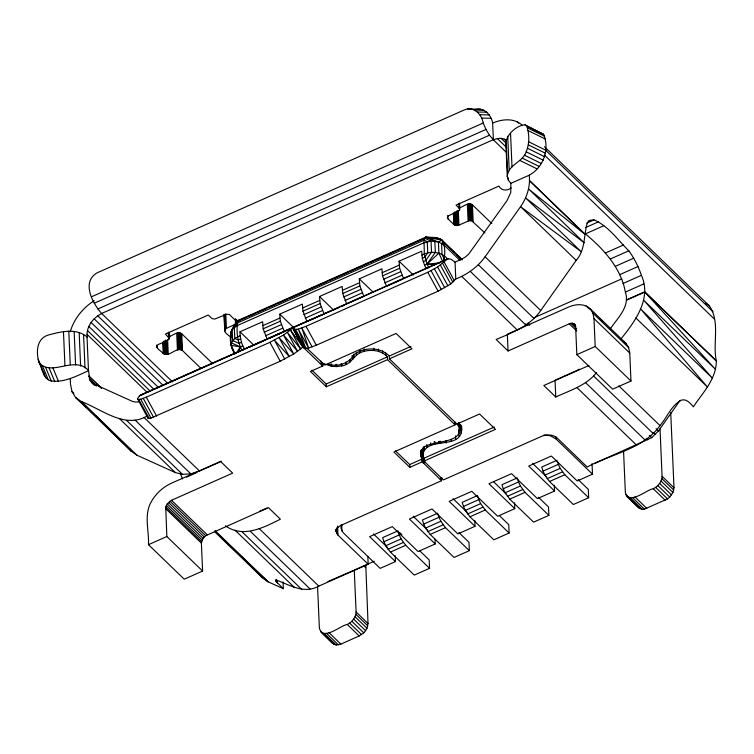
<?xml version="1.0" encoding="UTF-8"?>
<svg xmlns="http://www.w3.org/2000/svg" width="754" height="754" viewBox="0 0 754 754"><rect width="100%" height="100%" fill="white"/><g stroke="black" fill="none" stroke-linecap="round" stroke-linejoin="round"><path stroke-width="1.13" d="M422.881 449.94L422.862 455.397L424.973 462.127L443.371 479.912L541.89 436.198C546.754 434.238 552.899 434.37 557.036 437.886L587.243 467.037C611.371 453.654 643.011 449.412 660.004 425.586C666.734 417.782 670.626 407.085 679.458 401.232C684.886 397.16 690.136 402.74 693.35 406.821C702.7 392.702 716.479 379.026 716.3 360.883C712.473 343.117 720.475 321.572 709.297 305.804L544.445 146.719M341.675 363.748L341.647 365.926L336.576 366.585L331.468 366.321L323.758 363.635M336.652 364.248L336.576 366.585L335.888 364.427M336.915 527.621L336.727 533.446L337.952 535.076L368.169 564.228L318.819 586.122C304.296 594.331 289.932 585.151 276.416 580.071L275.738 580.307L276.143 581.588L283.344 588.704L283.052 581.937M331.581 364.012L331.468 366.321L330.865 364.059M507.31 176.775C507.423 164.947 522.739 162.374 526.198 151.827C529.487 143.826 529.666 133.939 526.575 125.956L525.02 124.844C516.905 125.098 506.094 134.796 505.849 143.241L507.31 176.775L508.385 180.14L510.873 183.335L510.741 192.572L507.056 200.592L468.526 254.324L464.898 257.359L455.058 262.213L451.222 259.348L447.961 258.622L294.503 326.906L293.617 328.555L304.38 348.339L308.64 348.037L316.322 345.209L438.102 291.195L450.713 283.985L455.784 278.971C467.395 274.456 477.772 266.944 485.095 256.794L520.552 206.681C526.961 197.529 530.505 186.398 529.233 175.192C543.549 167.407 549.789 149.283 543.634 134.353L525.02 124.844M508.064 350.978L507.329 334.211L568.525 307.067C575.434 304.088 584.388 303.165 590.212 308.838L625.99 343.362L628.676 347.669L629.76 353.079L630.975 381.024L612.625 389.168L576.848 354.644L575.622 326.699C575.641 323.447 571.711 322.429 569.261 323.824L508.064 350.978L496.141 339.47C512.494 332.552 530.364 325.879 540.75 310.507L576.207 260.394C585.519 249.762 583.671 235.484 587.225 223.014L590.137 220.328L594.048 219.885C608.403 226.03 617.894 240.074 628.817 250.79C634.274 258.264 638.412 266.596 641.428 275.333C651.918 298.65 635.122 321.374 621.117 338.734M422.702 450.072L422.249 461.834L441.533 480.722L341.176 525.246C338.056 526.499 335.012 529.968 336.727 533.446L336.501 528.903M93.741 384.559L89.537 379.422L88.623 370.648C76.965 375.841 64.486 382.749 51.263 381.006C42.733 378.951 42.441 368.386 38.793 362.033C36.173 352.382 36.418 339.017 47.691 335.219C60.254 331.817 76.154 327.5 87.162 337.123C85.899 327.076 92.959 317.726 101.724 313.57M221.214 461.137L170.762 483.521C161.761 487.791 154.419 495.171 150.046 504.106C144.287 516.905 149.132 531.259 148.472 544.671L184.249 579.195L202.609 571.051L166.832 536.528L165.757 507.046L167.237 503.842L171.488 500.288L232.684 473.135L220.762 461.627L199.556 471.033L190.8 473.851L182.553 474.379L175.371 472.588L136.964 455.246L131.375 451.297L75.683 397.556L71.998 391.628L70.499 384.182L70.263 378.8M202.609 571.051L201.393 543.116L203.014 538.365L205.691 535.708L268.462 507.668L280.384 519.176C263.693 527.574 243.033 538.422 225.389 525.802M317.566 586.593L319.385 628.299C323.296 641.4 340.431 625.396 347.283 624.463C352.033 622.173 356.001 617.451 356.105 612.012L354.267 570.099L374.295 561.221M320.799 631.946L332.721 643.454L336.218 645.028L340.855 644.123L359.215 635.971L363.758 632.813L365.596 630.636L366.981 628.261L368.027 623.52L365.803 565.33M443.493 261.468C445.18 254.72 445.595 246.388 442.155 240.196C437.65 236.737 431.175 237.463 425.831 237.161L239.188 319.96C228.613 328.084 227.962 343.447 234.833 354.031M623.53 450.656L625.358 492.56C629.27 505.661 646.404 489.657 653.266 488.733C658.006 486.434 661.984 481.712 662.078 476.274L660.004 428.781M626.772 496.207L638.695 507.715L642.191 509.299L644.444 509.148L667.554 498.894L669.731 497.075L672.954 492.522L674.001 487.781L670.721 412.627M603.784 225.729L585.424 233.872C603.662 249.169 620.966 267.84 625.368 292.1C630.353 306.548 617.46 318.084 610.297 328.857M200.969 368.404L182.468 350.553C176.05 346.35 169.622 357.698 163.194 353.503C161.865 351.27 153.335 347.283 158.312 344.474C164.08 341.685 172.28 341.223 168.896 332.674M231.195 337.226C216.7 327.773 230.196 328.65 237.142 322.674L237.048 320.441M234.814 353.701L231.063 345.332L230.875 331.703L239.188 319.96L240.752 319.771M395.2 555.726L395.454 561.589L380.157 568.384L343.588 533.087C341.289 530.91 340.431 527.169 342.391 524.511M484.926 232.958L471.75 220.818L468.96 220.752L458.922 225.107L456.179 225.512L453.88 224.551L447.914 218.792L447.329 217.652L448.262 215.936L459.431 210.517L459.403 203.128M423.06 450.053L423.654 463.465C407.151 431.194 468.102 453.371 459.205 422.57M422.542 448.592L422.862 455.397C425.237 434.483 464.803 452.136 461.542 425.963M422.249 461.834L409.818 467.357L393.918 452.014L455.105 424.86L387.528 359.649L326.331 386.793L310.431 371.449L322.882 365.926L322.222 365.454L322.759 363.136L321.034 364.446L302.788 346.849L290.431 329.96L292.665 327.726L296.944 325.662L333.626 309.894M238.679 352.09L240.366 346.934C237.142 338.904 236.125 329.451 238.019 321.053L424.672 238.255L425.831 237.161L440.11 238.745L445.162 243.617M70.235 331.788C73.92 318.876 83.034 307.792 94.259 300.629M238.368 322.033L239.188 319.96L237.463 322.797M137.445 398.706L148.01 418.263L151.026 418.112L280.215 361.232L293.721 353.965L300.667 348.932L290.431 329.96L283.485 335.03L269.904 342.335L146.285 397.179L140.706 399.215L137.699 399.375L137.445 398.706L139.547 395.746L141.988 394.361L295.106 326.482L269.414 338.244M322.222 365.454L321.609 364.964L322.759 363.136L322.882 365.926M236.558 352.797L240.366 346.934L242.807 345.85L244.532 349.215L242.091 350.308L240.366 346.934L231.365 342.872L234.796 338.452L240.14 335.7L239.97 331.788L262.609 321.751L263.174 328.81L267.18 339.177M387.528 359.649L387.405 356.859C380.544 349.451 368.829 348.885 359.997 352.797C353.221 356.397 350.195 365.124 341.647 365.926L340.94 363.871M403.644 278.631L399.639 268.273L399.073 261.204L421.712 251.167L422.287 258.226L424.559 265.229L427.009 264.136L435.322 252.401L434.832 241.223L425.831 237.161L442.155 240.196L462.362 259.706M595.076 463.276L651.729 437.659L658.431 431.005L680.202 400.242M294.041 329.432L298.292 329.159L306.011 326.322L427.782 272.298L437.622 266.991L447.961 258.622M588.931 365.502L543.841 385.501L555.764 397.009C570.09 390.374 586.518 385.445 596.621 372.476M303.447 347.471L292.665 327.726L139.547 395.746L292.665 327.726L302.788 346.849L300.667 348.932L287.349 332.401L297.576 351.355L283.485 335.03L293.721 353.965L279.084 337.679L289.348 356.604L274.456 340.167L284.748 359.074M424.559 265.229L426.283 268.594L428.734 267.5L427.009 264.136L438.913 253.127L438.423 241.949L425.831 237.161M577.225 370.28L579.195 369.168M240.14 335.7L241.45 342.316L238.999 343.409L232.637 340.535L232.147 329.357L237.199 325.615L423.852 242.816L431.034 241.129L438.423 241.949L442.155 240.196M250.149 347.057L252.288 346.077M254.428 345.096L267.274 339.215M91.564 296.765L483.21 123.025C481.9 114.401 473.437 105.805 464.36 109.914L97.191 272.797C81.121 281.939 92.582 303.4 101.62 313.476L172.562 381.929M94.344 303.193L485.991 129.452L489.469 135.22L493.267 139.726L506.028 152.035M97.822 308.97L489.469 135.22M101.62 313.476L493.267 139.726M510.873 183.335L529.233 175.192M168.538 336.84C172.581 335.879 177.435 330.723 181.742 333.786L212.854 363.814M459.214 207.897C463.258 206.926 468.111 201.77 472.419 204.834L491.759 223.504M511.203 187.916C507.244 191.035 501.485 190.969 498.894 186.097L456.057 205.107L459.648 208.717M241.827 319.291L246.115 317.396M248.264 316.444L254.701 313.589M256.841 312.637L266.501 308.348M268.641 307.396L275.078 304.541M277.227 303.589L286.878 299.31M289.027 298.358L307.264 290.271M309.404 289.319L327.641 281.223M329.79 280.271L333.004 278.848M335.153 277.896L348.018 272.185M350.167 271.233L353.381 269.809M355.53 268.858L368.404 263.146M370.544 262.194L373.767 260.761M375.907 259.81L394.144 251.723M396.293 250.771L405.944 246.492M408.093 245.54L414.53 242.684M416.67 241.732L426.33 237.444M268.245 338.697L284.315 331.572L280.309 321.213L279.743 314.145L302.382 304.098L302.957 311.166L306.953 321.524L324.088 313.928L320.092 303.57L319.517 296.501L342.165 286.454L342.731 293.523L346.727 303.881M347.801 303.41L363.862 296.284L359.865 285.917L359.3 278.857L381.939 268.81L382.504 275.879L386.51 286.237L402.57 279.112M262.778 325.662L279.913 318.056M302.552 308.009L319.687 300.412M342.335 290.365L359.469 282.769M382.108 272.722L399.243 265.116M421.891 255.078C430.28 250.441 441.891 251.478 447.895 259.48M240.535 338.857L238.085 339.941L234.796 338.452L234.305 327.283L237.35 322.985L423.993 240.187L424.672 238.255L431.034 241.129L431.524 252.307L425.642 260.601L423.192 261.695M263.174 328.81L280.309 321.213M302.957 311.166L320.092 303.57M342.731 293.523L359.865 285.917M382.504 275.879L399.639 268.273M422.287 258.226L424.728 257.142L427.772 252.844L427.282 241.666L423.993 240.187L424.332 253.985L427.009 264.136L434.7 264.993M264.089 332.278L281.223 324.672M303.862 314.625L320.997 307.029M343.645 296.982L360.78 289.385M383.418 279.338L400.553 271.732M265.455 335.813L282.59 328.207M305.229 318.16L322.363 310.563M345.012 300.516L362.146 292.92M384.785 282.873L401.92 275.267M294.38 327.066L445.529 260.017M85.909 406.971L75.683 397.556L81.309 401.543C102.11 409.337 125.117 429.62 147.841 415.586M588.092 221.233L590.137 220.328M586.904 223.052L594.048 219.885M585.443 227.614L598.704 221.723M605.302 253.052L623.662 244.909M311.986 370.271L326.209 384.003L387.405 356.859M328.141 364.003C338.282 367.698 349.177 362.994 354.738 354.173C364.729 346.981 380.412 346.887 389.243 356.039L410.855 346.454M610.467 258.933L628.817 250.79M389.243 356.039L389.366 358.838L412.004 348.791L396.104 333.447L324.748 365.106L306.963 348.273M615.358 266.313L633.718 258.17M619.656 274.682L638.016 266.539M533.983 317.802L621.796 278.848M186.549 477.122L196.747 472.598M623.068 283.476L641.428 275.333M625.368 292.1L643.727 283.956M626.385 299.969L644.745 291.826L716.3 360.883L644.755 292.024L626.395 300.177M148.472 544.671L166.832 536.528M576.848 354.644L595.198 346.491L630.975 381.024M259.517 511.344L266.935 508.055M576.235 370.836L555.038 380.242L555.764 397.009M395.464 450.835L409.695 464.558L422.127 459.045L421.316 449.704M424.973 462.127L424.116 461.014L423.993 458.215L494.304 427.028M424.116 461.014L495.491 429.346L479.591 414.003L456.943 424.05L389.366 358.838M440.195 479.026L442.344 478.074M437.716 513.201L422.419 519.987L423.72 524.068L425.567 528.073L430.185 534.435L454.031 557.451L469.337 550.665L468.969 542.286L458.856 532.531M557.046 460.26L541.749 467.046L543.05 471.127L544.897 475.133L549.515 481.504L573.36 504.52L588.667 497.734L588.299 489.346L578.186 479.591M383.937 541.711L399.243 534.925L397.942 530.844L382.636 537.63L383.937 541.711L385.784 545.717L390.402 552.088L414.257 575.104L429.554 568.318L429.186 559.93L419.921 550.986M423.72 524.068L439.017 517.282L438.046 514.219M463.493 506.415L478.79 499.629L477.489 495.557L462.193 502.343L463.493 506.415L465.341 510.42L469.959 516.792L493.813 539.807L509.11 533.021L508.743 524.643L499.478 515.698M503.267 488.771L518.573 481.985L517.272 477.904L501.976 484.699L503.267 488.771L505.114 492.777L509.732 499.148L533.587 522.164L548.884 515.378L548.516 506.999L538.403 497.235M543.05 471.127L558.346 464.341L557.376 461.278M385.784 545.717L401.081 538.931L405.709 545.293L429.554 568.318M425.567 528.073L440.864 521.287L445.482 527.649L469.337 550.665M465.341 510.42L480.637 503.634L485.256 510.006L509.11 533.021M505.114 492.777L520.42 485.991L525.038 492.362L548.884 515.378M544.897 475.133L560.194 468.347L564.812 474.709L588.667 497.734M388.008 549.28L403.305 542.494M427.782 531.636L443.088 524.85M467.565 513.992L482.862 507.206M507.338 496.349L522.635 489.553M547.112 478.696L562.418 471.91M390.402 552.088L405.709 545.293M430.185 534.435L445.482 527.649M469.959 516.792L485.256 510.006M509.732 499.148L525.038 492.362M549.515 481.504L564.812 474.709M353.211 570.571L328.018 581.504M435.03 539.261L435.228 543.945L418.093 551.551L392.259 526.612L369.62 536.659L395.454 561.589M474.756 520.439L475.011 526.301L457.876 533.907L432.033 508.969L409.394 519.016L435.228 543.945M514.53 502.795L514.784 508.658L497.649 516.254L471.816 491.325L449.167 501.363L475.011 526.301M554.303 485.142L554.567 491.014L537.432 498.611L511.589 473.672L488.95 483.719L514.784 508.658M592.05 463.701L592.503 474.181L577.206 480.967L551.362 456.029L528.724 466.076L554.567 491.014M335.784 308.97L339.017 307.575M341.176 306.652L344.418 305.257M506.075 140.329C502.541 137.303 497.357 138.218 493.38 139.829L492.645 123.062C502.145 118.981 514.454 117.709 522.465 125.503M474.973 109.82C483.729 106.559 491.288 115.023 492.645 123.062M38.793 362.033C50.641 377.886 74.693 354.71 88.623 370.648M427.009 264.136L439.676 262.892M435.492 238.217L437.499 238.094M139.198 401.844L135.447 402.089L132.176 401.269L93.769 383.927L91.215 382.118L94.589 385.313M467.697 108.972L480.628 109.236M474.436 110.046L483.936 110.272M477.376 111.988L486.877 112.214M479.77 114.712L489.261 114.938M481.429 118.039L490.929 118.265M543.879 434.983L550.316 435.774L555.934 438.885L592.503 474.181M429.271 237.708L431.354 237.934M231.063 345.332L240.366 346.934M438.423 241.949L444.04 245.059L460.034 260.498M283.344 588.704L268.141 581.843L262.515 577.856L214.56 531.579M526.575 125.956L543.634 134.353M533.078 129.565L540.109 133.024M527.602 127.897L544.661 136.295M528.045 130.536L545.104 138.924M528.526 141.714L545.585 150.103M528.347 144.862L545.406 153.25M527.546 148.312L544.605 156.7M526.198 151.827L543.257 160.216M524.379 155.164L541.438 163.561M522.22 158.104L539.28 166.493M519.874 160.442L536.933 168.83M705.546 303.146L709.297 305.804M623.539 341.619L625.99 343.362M73.769 393.154L71.998 391.628L73.685 393.258M321.609 364.964L320.884 361.091M96.408 385.737L89.537 379.422L96.286 385.944M91.027 411.684L92.733 413.258M95.287 415.614L99.556 419.535M214.739 531.306L268.141 581.843L215.107 530.665M516.839 121.507L518.526 123.138M545.594 150.187L712.982 311.722M544.548 155.183L714.481 319.168M504.369 139.122L506.057 140.753M501.108 138.312L506.17 143.194M497.357 138.548L506.631 147.501M585.123 234.287L529.468 180.583L585.123 234.485L528.667 189.047L584.284 242.892L525.623 197.944L581.249 251.723L520.552 206.681L576.207 260.394M635.839 317.934L707.393 386.981L640.872 309.272L712.464 378.244L643.916 300.441L715.499 369.347L644.755 292.024M586.122 305.936L589.449 309.14M599.439 318.782L601.928 321.185M590.212 308.838L592.898 313.146L628.676 347.669M592.898 313.146L593.982 318.556L629.76 353.079M573.662 323.541L575.321 325.153M572.352 323.221L575.679 326.435M570.853 323.315L576.678 328.933M569.261 323.824L576.744 331.053M485.095 256.794L540.75 310.507M618.855 385.878L660.004 425.586M656.046 428.696L658.431 431.005M652.973 432.325L655.358 434.624M478.338 264.767L533.992 318.48M593.615 376.02L653.247 433.559M649.345 435.36L651.729 437.659M528.054 323.098L529.742 324.72M449.375 247.689L454.426 252.562M456.952 255.003L462.004 259.876M461.184 259.414L443.493 242.345L441.561 243.259L442.051 254.428L444.238 259.31M527.715 323.626L529.402 325.247M646.197 438.357L647.79 439.893M525.726 323.89L527.414 325.521M470.355 271.44L526.009 325.153M585.632 382.693L645.264 440.232M461.684 276.35L517.338 330.063M576.97 387.603L636.593 445.143M662.078 476.274L674.001 487.781M661.861 478.583L673.784 490.091M661.032 481.014L672.954 492.522M659.646 483.399L671.569 494.907M657.808 485.567L669.731 497.075M655.631 487.386L667.554 498.894M653.266 488.733L665.188 500.241M399.073 261.204L413.418 275.05M634.906 496.877L646.828 508.385M632.521 497.64L644.444 509.148M630.269 497.791L642.191 509.299M625.763 494.596L638.695 507.715M628.308 497.301L640.231 508.809M359.3 278.857L372.796 291.883M532.569 463.361L546.65 476.952M319.517 296.501L333.862 310.337M493.625 481.806L506.047 493.795M279.743 314.145L294.088 327.99M453.022 498.658L467.094 512.239M239.97 331.788L253.467 344.814M413.239 516.301L427.32 529.892M399.516 532.362L401.873 534.643M373.466 533.945L387.547 547.536M169.141 338.263L165.38 334.05L208.217 315.049L212.015 318.574L214.645 319.102L226.483 314.324L229.263 314.39L237.218 322.062M363.993 566.103L365.586 567.639M97.784 315.803L167.774 383.343M94.156 318.838L163.307 385.567M91.083 322.467L158.547 387.565M88.784 326.435L153.712 389.092M87.398 330.488L150.64 391.514M87.04 334.333L146.907 392.108M356.105 612.012L368.027 623.52M355.879 614.322L367.811 625.829M355.049 616.753L366.981 628.261M353.673 619.128L365.596 630.636M143.91 417.33L199.556 471.033M259.188 528.582L318.819 586.122M351.826 621.305L363.758 632.813M349.649 623.124L361.571 634.632M347.283 624.463L359.215 635.971M135.145 420.148L190.8 473.851M250.432 531.391L310.064 588.94M101.507 388.244L88.859 376.039L101.507 388.291M126.898 420.675L182.553 474.379M242.175 531.928L301.807 589.468M119.716 418.885L175.371 472.588M234.994 530.137L294.626 587.677M328.933 632.606L340.855 644.123M326.539 633.379L338.461 644.887M324.286 633.52L336.218 645.028M320.582 631.098L332.721 643.454M322.335 633.03L334.258 644.547M136.964 455.246L81.309 401.543L131.375 451.297L130.14 449.346M171.488 500.288L207.265 534.812M169.914 501.174L205.691 535.708M168.462 502.39L204.24 536.914M167.237 503.842L203.014 538.365M166.314 505.434L202.091 539.958M165.757 507.046L201.535 541.579M165.616 508.592L201.393 543.116M224.504 540.015L226.982 542.475M231.94 547.413L235.248 550.703M241.035 556.461L243.514 558.931M245.993 561.4L262.515 577.856M233.401 349.894L231.761 347.717L231.667 345.483M458.404 422.787L460.769 425.953L461.693 429.46M456.566 423.597L458.677 426.434L459.506 429.554M297.293 334.38L293.617 328.555L304.38 348.339L295.634 329.639L305.992 348.527L298.292 329.159L308.64 348.037L301.826 328.028L312.165 346.915M444.049 261.855L454.36 280.752M442.589 263.334L452.9 282.232M440.393 265.088L450.713 283.985M437.622 266.991L447.933 285.879M434.445 268.914L444.756 287.802M431.09 270.724L441.401 289.611M427.782 272.298L438.102 291.195M306.011 326.322L316.322 345.209M269.904 342.335L280.215 361.232M146.285 397.179L156.606 416.067M143.26 398.414L153.571 417.301M140.706 399.215L151.026 418.112M138.811 399.545L149.122 418.442M292.533 327.886L302.788 346.849M558.346 464.341L560.194 468.347M518.573 481.985L520.42 485.991M478.79 499.629L480.637 503.634M439.017 517.282L440.864 521.287M399.243 534.925L401.081 538.931M438.913 253.127L442.664 261.497M483.21 123.025L485.991 129.452M52.789 367.65L58.388 381.119M49.114 367.98L54.712 381.458M45.664 367.528L51.263 381.006M42.667 366.331L48.265 379.799M38.19 359.234L45.919 377.933M180.187 473.069L182.468 478.931M241.45 342.316L242.807 345.85M147.765 417.603L148.01 418.263M438.621 441.458L439.384 443.55L439.28 441.222M345.549 362.288L346.293 364.389L346.265 362.203M434.097 441.835L434.841 443.983L434.775 441.646M349.413 359.931L350.139 362.09L350.063 359.733M230.573 334.154L231.044 335.747M351.92 355.841L352.872 359.215L352.721 355.718M423.135 462.947L422.127 459.045L422.674 462.4M426.557 444.973L427.075 447.15L427.047 444.954M43.789 372.712L44.392 375.511M233.58 350.789L233.947 352.599M423.965 446.415L424.464 449.629L424.417 446.302M423.993 458.215L424.521 461.58M422.796 449.233L423.032 452.457L422.909 447.961M420.534 451.015L420.826 456.245L420.817 451.74M593.982 318.556L595.198 346.491M555.83 436.557L555.934 438.885M510.543 133.411L512.004 166.936M507.715 136.427L509.186 169.961M508.281 177.821L508.385 180.14M506.123 139.782L507.583 173.307M472.419 204.834L473.154 221.601M471.797 204.381L472.532 221.148M471.014 204.061L471.75 220.818M470.119 203.872L470.845 220.639M469.167 203.853L469.902 220.62M468.234 203.985L468.96 220.752M467.367 204.277L468.102 221.035M459.572 203.721L459.742 209.923M459.045 203.703L459.233 208.17M458.291 210.583L458.922 225.107M457.433 210.866L458.064 225.399M456.49 211.007L457.131 225.531M455.595 212.1L456.179 225.512M454.69 211.912L455.284 225.323M453.955 212.703L454.492 225.003M453.39 213.373L453.88 224.551M455.058 262.213L455.784 278.971M460.751 424.879L461.109 433.032M458.526 422.937L458.677 426.434M458.828 429.252L458.979 432.749M458.8 430.581L459.054 436.406M447.763 215.446L447.914 218.792M454.982 422.07L455.105 424.86M455.539 435.84L455.689 439.328M451.156 439.271L451.26 441.599M445.991 440.713L446.085 443.041M440.459 441.213L440.562 443.541M441.382 477.376L441.533 480.722M409.695 464.558L409.818 467.357M385.728 352.995L385.822 355.332M382.542 350.695L382.646 353.032M378.489 349.055L378.593 351.383M373.871 348.169L373.965 350.497M364.229 348.904L364.323 351.232M359.903 350.469L359.997 352.797M367.829 556.405L368.169 564.228M356.322 352.693L356.425 355.021M353.711 354.267L353.862 357.764M341.741 526.264L341.939 530.92M341.1 525.029L341.251 528.526M337.566 526.132L337.952 535.076M326.209 384.003L326.331 386.793M277.284 580.693L277.378 582.955M276.529 579.92L276.624 582.173M276.049 579.326L276.143 581.588M236.681 319.913L236.822 323.259M236.087 319.31L236.285 323.786M235.314 318.612L235.559 324.201M225.748 313.739L226.379 328.273M225.069 315.276L225.653 328.687M224.824 320.375L225.069 325.954M224.485 314.682L225.116 329.206M224.164 314.239L224.899 331.006M224.042 314.757L224.73 330.403M181.742 333.786L182.468 350.553M181.12 333.334L181.855 350.101M180.338 333.004L181.073 349.771M179.443 332.825L180.168 349.592M178.491 332.806L179.216 349.564M177.548 332.938L178.283 349.705M176.69 333.221L177.426 349.988M168.726 332.08L169.066 338.876M168.51 333.871L168.755 339.46M168.368 332.655L168.557 337.123M167.614 339.536L168.246 354.06M166.804 340.94L167.388 354.342M165.814 339.95L166.445 354.484M164.919 341.044L165.503 354.455M164.014 340.865L164.598 354.276M163.279 341.656L163.816 353.946M162.713 342.325L163.194 353.503M157.134 345.511L157.237 347.745M156.728 344.964L156.823 347.208M87.012 336.981L88.482 370.516M83.543 334.427L85.004 367.952M79.161 332.533L80.621 366.058M74.137 331.411L75.598 364.945M68.793 331.147L70.254 364.672M63.459 331.741L64.919 365.266M430.581 442.862L430.628 445.218M420.638 451.043L420.657 453.295M336.199 531.645L336.105 529.346L336.199 531.645"/></g></svg>
